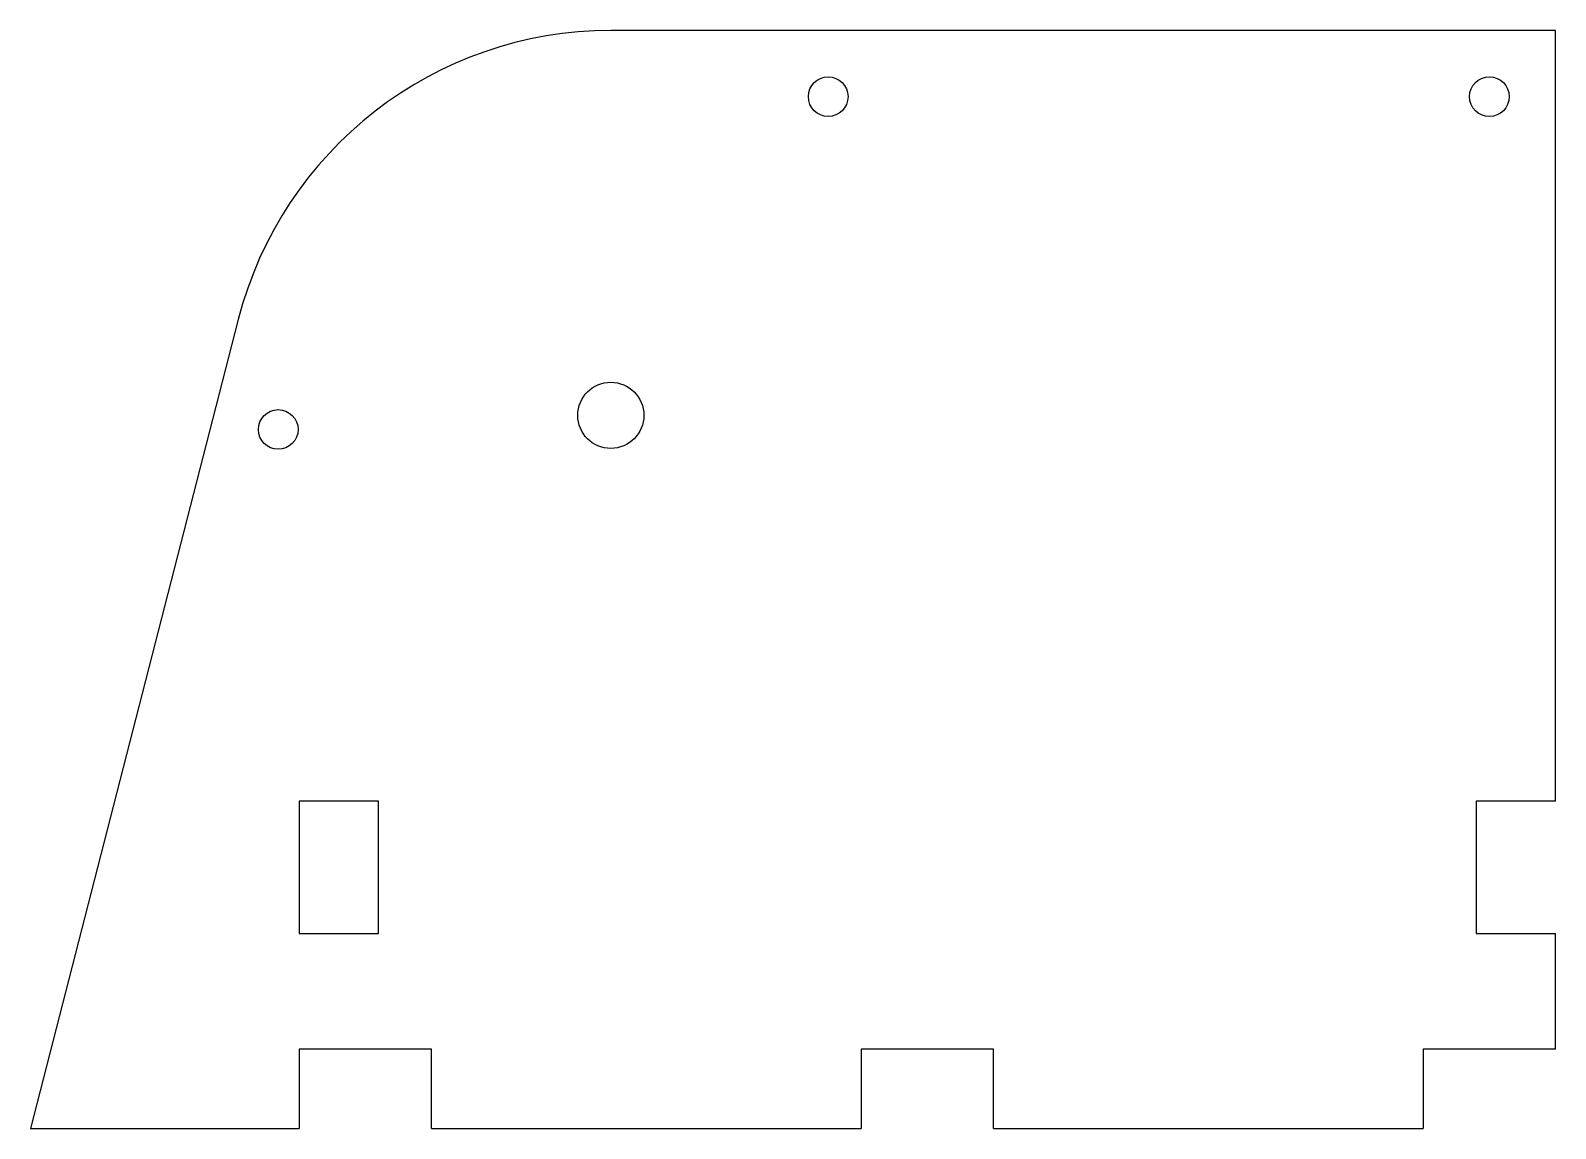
# Model space of a CAD drawing. Header units: millimetres. Extents: x -10 to 105, y 0 to 83.
import ezdxf

# ---------------------------------------------------------------- set-up
doc = ezdxf.new("R2010")
doc.units = ezdxf.units.MM

msp = doc.modelspace()

# ---------------------------------------------------------------- linework, layer by layer
at = {"color": 7, "linetype": 'Continuous', "lineweight": 25}
for p, q in [((105, 83), (33.56, 83)), ((105, 24.75), (105, 83)), ((5.39, 61.15), (-10.32, 0)), ((10, 24.75), (10, 14.75)), ((16, 24.75), (10, 24.75)), ((16, 14.75), (16, 24.75)), ((99, 24.75), (99, 14.75)), ((105, 24.75), (99, 24.75)), ((10, 14.75), (16, 14.75)), ((99, 14.75), (105, 14.75)), ((105, 6), (105, 14.75)), ((10, 6), (10, 0)), ((20, 6), (10, 6)), ((20, 0), (20, 6)), ((52.5, 6), (52.5, 0)), ((62.5, 6), (52.5, 6)), ((62.5, 0), (62.5, 6)), ((95, 6), (95, 0)), ((105, 6), (95, 6)), ((-10.32, 0), (10, 0)), ((20, 0), (52.5, 0)), ((62.5, 0), (95, 0))]:
    msp.add_line(p, q, dxfattribs=at)
for centre, radius in [((50, 78), 1.5), ((100, 78), 1.5), ((33.56, 53.91), 2.5), ((8.41, 52.84), 1.5)]:
    msp.add_circle(centre, radius, dxfattribs=at)
msp.add_arc((33.56, 53.91), 29.09, 90, 165.5906, dxfattribs=at)

doc.saveas('drawing.dxf')
